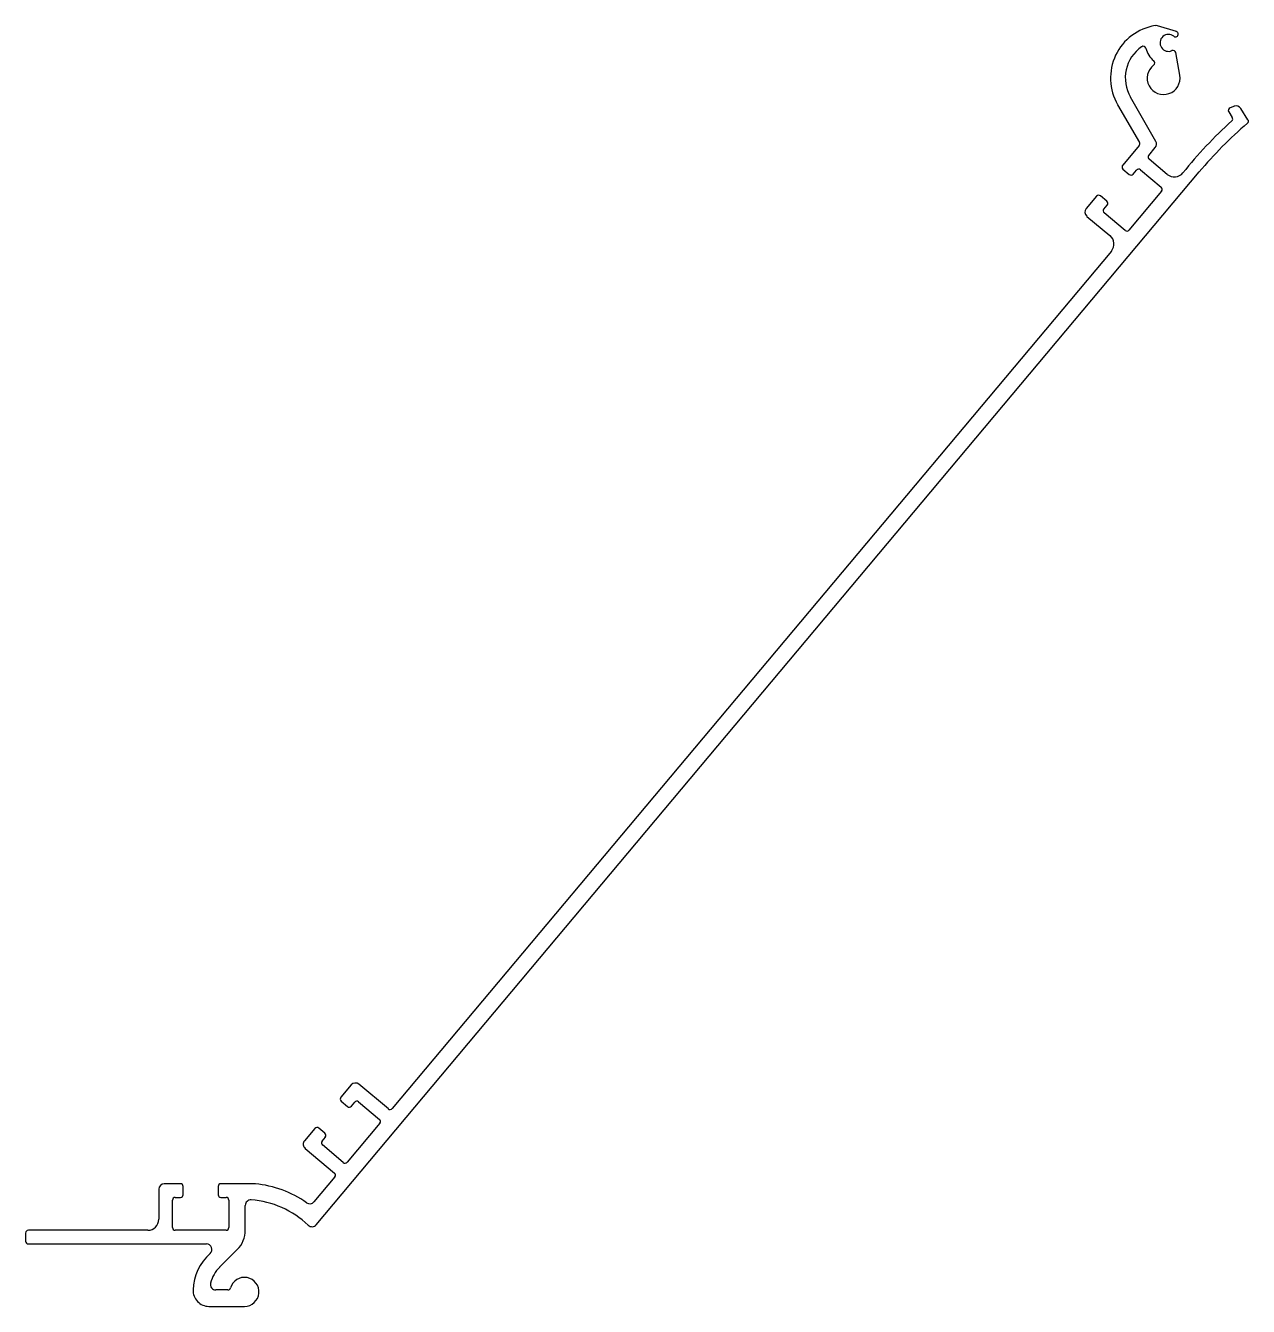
# Model space of a CAD drawing. Extents: x 1826 to 2049, y 1806 to 2040.
import ezdxf

# ---------------------------------------------------------------- set-up
doc = ezdxf.new("R2010")
doc.units = 0
doc.layers.get('0').update_dxf_attribs({"linetype": 'CONTINUOUS'})

msp = doc.modelspace()

# ---------------------------------------------------------------- linework, layer by layer
for p, q in [((2035.86, 2038.96), (2032.43, 2039.99)), ((2036.48, 2030.97), (2035.76, 2035.1)), ((2032.12, 2018.89), (2027.47, 2026.94)), ((2025.13, 2025.59), (2029.11, 2018.69)), ((2045.43, 2024.28), (2046.08, 2023.25)), ((2046.46, 2025.31), (2045.68, 2025.02)), ((2048.95, 2022.84), (2047.64, 2024.9)), ((2029.06, 2018.12), (2026.05, 2014.53)), ((2030.83, 2016.33), (2032.02, 2017.75)), ((2030.83, 2016.33), (2030.83, 2016.33)), ((2034.2, 2012.85), (2030.89, 2015.63)), ((1878.63, 1820.95), (2040.03, 2013.3)), ((2026.11, 2013.83), (2027.26, 2012.86)), ((2027.97, 2012.92), (2028.58, 2013.65)), ((2029.28, 2013.71), (2033.11, 2010.5)), ((2021.29, 2008.86), (2019.4, 2006.6)), ((2023.15, 2007.96), (2022, 2008.92)), ((2033.17, 2009.79), (2027.19, 2002.67)), ((2022.6, 2006.53), (2023.21, 2007.25)), ((2022.6, 2006.53), (2022.6, 2006.53)), ((2026.49, 2002.61), (2022.66, 2005.82)), ((2019.52, 2005.19), (2023.73, 2001.66)), ((2023.98, 1998.84), (1892.53, 1842.18)), ((1885.05, 1846.5), (1883.16, 1844.24)), ((1891.83, 1842.12), (1886.46, 1846.62)), ((1883.22, 1843.53), (1884.37, 1842.57)), ((1885.07, 1842.63), (1885.68, 1843.36)), ((1886.39, 1843.42), (1890.22, 1840.21)), ((1890.28, 1839.5), (1884.3, 1832.38)), ((1878.4, 1838.57), (1876.51, 1836.31)), ((1880.25, 1837.67), (1879.11, 1838.63)), ((1879.71, 1836.24), (1880.32, 1836.96)), ((1876.63, 1834.9), (1881.99, 1830.4)), ((1879.71, 1836.24), (1879.71, 1836.24)), ((1883.6, 1832.32), (1879.77, 1835.53)), ((1853.83, 1828.45), (1850.88, 1828.45)), ((1854.33, 1826.45), (1854.33, 1827.95)), ((1860.73, 1827.95), (1860.73, 1826.45)), ((1867.52, 1828.45), (1861.23, 1828.45)), ((1882.05, 1829.7), (1878.23, 1825.15)), ((1849.88, 1827.45), (1849.88, 1821.95)), ((1852.38, 1820.45), (1852.38, 1825.45)), ((1852.88, 1825.95), (1853.83, 1825.95)), ((1861.23, 1825.95), (1862.18, 1825.95)), ((1862.68, 1825.45), (1862.68, 1820.45)), ((1865.68, 1819.97), (1865.68, 1824.5)), ((1825.53, 1819.45), (1825.53, 1817.95)), ((1847.88, 1819.95), (1826.03, 1819.95)), ((1862.18, 1819.95), (1852.88, 1819.95)), ((1826.03, 1817.45), (1858.59, 1817.45)), ((1861, 1813.22), (1864.22, 1816.43)), ((1862.5, 1809.05), (1860.3, 1809.05)), ((1859.04, 1806.05), (1865.53, 1806.05))]:
    msp.add_line(p, q)
for centre, radius, start, end in [((2033.53, 2030.45), 9.7, 99.1637, 210.0156), ((2032.14, 2039.03), 1, 73.2034, 99.1637), ((2034.43, 2036.88), 1.55, 51.1279, 294.117), ((2035.71, 2038.48), 0.5, 231.2155, 73.2035), ((2033.53, 2030.45), 7, 124.9423, 210.0259), ((2029.81, 2035.77), 0.5, 13.4592, 124.9423), ((2034.43, 2036.88), 4.25, 193.5171, 230.4238), ((2031.4, 2033.22), 0.5, 307.4402, 50.4238), ((2035.26, 2035.01), 0.5, 10, 114.117), ((2033.53, 2030.45), 3, 127.508, 10), ((2045.85, 2024.55), 0.5, 110, 212.4488), ((2046.8, 2024.37), 1, 32.4, 110), ((2097.49, 1965.09), 77.2, 131.8351, 141.517), ((2097.49, 1965.09), 75, 130.4223, 140), ((2045.66, 2022.99), 0.5, 311.7453, 32.4), ((2048.53, 2022.57), 0.5, 310.4223, 32.4), ((2028.68, 2018.44), 0.5, 320.0241, 30), ((2031.25, 2018.39), 1, 320.0241, 30), ((2031.21, 2016.01), 0.5, 140, 230), ((2026.43, 2014.21), 0.5, 140.095, 230.0241), ((2027.58, 2013.24), 0.5, 230.0241, 320.0241), ((2028.96, 2013.33), 0.5, 50.0241, 140), ((2035.49, 2014.38), 2, 230, 321.5412), ((2032.79, 2010.12), 0.5, 320.0241, 50.0241), ((2021.68, 2008.54), 0.5, 50, 140), ((2022.83, 2007.58), 0.5, 320.0241, 50), ((2020.16, 2005.96), 1, 140, 230), ((2022.98, 2006.21), 0.5, 140, 230), ((2022.45, 2000.13), 2, 320, 50.0133), ((2026.81, 2002.99), 0.5, 230.0469, 320.095), ((1885.82, 1845.86), 1, 50.0241, 140), ((1883.54, 1843.92), 0.5, 140.0241, 230), ((1884.69, 1842.95), 0.5, 230, 320), ((1886.07, 1843.04), 0.5, 50.0241, 140), ((1892.15, 1842.51), 0.5, 230.095, 320), ((1889.9, 1839.82), 0.5, 320.0241, 50.0241), ((1878.78, 1838.25), 0.5, 50, 140), ((1879.93, 1837.28), 0.5, 320.0241, 50.0241), ((1877.27, 1835.67), 1, 140, 230.0241), ((1880.09, 1835.91), 0.5, 140, 230.0241), ((1883.92, 1832.7), 0.5, 230.0241, 320.0241), ((1881.67, 1830.02), 0.5, 320.095, 50), ((1850.88, 1827.45), 1, 90, 180), ((1853.83, 1827.95), 0.5, 0, 90), ((1861.23, 1827.95), 0.5, 90, 180), ((1865.53, 1808.7), 19.85, 55.072, 84.2464), ((1852.88, 1825.45), 0.5, 90, 180), ((1853.83, 1826.45), 0.5, 270, 0), ((1861.23, 1826.45), 0.5, 180, 270), ((1862.18, 1825.45), 0.5, 0, 90), ((1866.68, 1824.5), 1, 85.7941, 180), ((1865.53, 1808.7), 16.85, 46.2828, 85.8366), ((1877.47, 1825.79), 1, 235.0402, 320), ((1847.88, 1821.95), 2, 270, 0), ((1852.88, 1820.45), 0.5, 180, 270), ((1862.18, 1820.45), 0.5, 270, 0), ((1877.87, 1821.6), 1, 226.2828, 320), ((1826.03, 1819.45), 0.5, 90, 180), ((1860.68, 1819.97), 5, 315.0275, 0), ((1826.03, 1817.95), 0.5, 180, 270), ((1858.59, 1816.45), 1, 311.7993, 90), ((1865.53, 1808.7), 9.4, 131.8276, 177.7958), ((1865.53, 1808.7), 6.4, 135.0241, 165.5225), ((1865.53, 1808.7), 2.65, 270, 164.337), ((1859.04, 1808.95), 2.9, 177.7958, 270), ((1860.3, 1810.05), 1, 165.5225, 270), ((1862.5, 1809.55), 0.5, 270, 344.3886)]:
    msp.add_arc(centre, radius, start, end)

doc.saveas('drawing.dxf')
